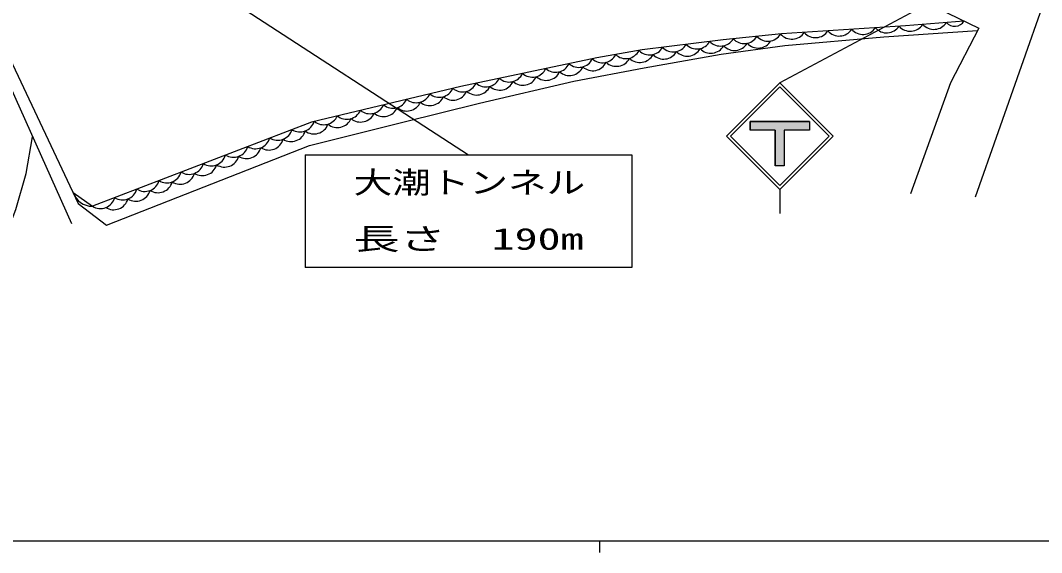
# Model space of a CAD drawing. Units: millimetres at full size, sheet at 1:1000; details may follow other scales. Extents: x 40000 to 680000, y 20000 to 380000.
# Drawn here: x 119228 to 205225, y 204000 to 248834 of the extents above; entities that cross this region are included whole.
import ezdxf
from ezdxf.enums import TextEntityAlignment as Align

# ---------------------------------------------------------------- set-up
doc = ezdxf.new("R2010")
doc.units = ezdxf.units.MM
doc.header["$LTSCALE"] = 1000
for name, color, linetype, lineweight in [('M-BGD', 7, 'Continuous', 25), ('M-STR-STRC', 7, 'Continuous', 25), ('M-TTL-BAND', 7, 'Continuous', 25)]:
    doc.layers.add(name, color=color, linetype=linetype, lineweight=lineweight)
doc.styles.add('ＭＳ ゴシック', font='')
doc.styles.get('ＭＳ ゴシック').set_extended_font_data('MS Gothic')

msp = doc.modelspace()

# ---------------------------------------------------------------- hatches: boundary and pattern name
at = {"layer": 'M-STR-STRC'}
msp.add_hatch(color=256, dxfattribs=at).paths.add_polyline_path([(180677, 239578), (182802, 239578), (182802, 236578), (183552, 236578), (183552, 239578), (185677, 239578), (185677, 240328), (180677, 240328)])

# ---------------------------------------------------------------- linework, layer by layer
at = {"layer": 'M-BGD'}
msp.add_line((123657, 234339), (125301, 233181), dxfattribs=at)
for points in [[(119522, 263715), (117941, 262045), (117124, 260951), (116311, 259473), (115694, 257933), (115478, 256668), (115689, 249154), (123530, 231733)], [(120066, 263134), (118262, 260860), (117431, 259515), (117154, 258377), (116678, 251083), (117154, 248059), (124095, 233415)], [(194776, 250697), (199928, 248170), (197555, 243575), (194181, 234210)], [(199649, 233958), (205474, 250490), (209300, 250419)], [(198685, 248780), (193776, 248387), (183314, 247693), (178403, 247202), (171584, 246342), (167772, 245680), (156327, 243275), (143727, 240273), (125301, 233181)], [(124095, 233415), (126475, 231593), (143564, 238302), (151441, 240272), (157889, 241867), (165844, 243706), (171749, 244841), (178251, 245978), (183593, 246730), (191949, 247460), (199832, 247985)], [(117685, 230414), (118160, 231128), (118846, 232915), (119721, 235939), (120243, 239035)]]:
    msp.add_lwpolyline(points, dxfattribs=at)
for centre, radius, start, end in [((196155, 249330), 1250, 221.43968, 327.69988), ((197906, 249251), 911, 220.31508, 328.82448), ((182176, 248333), 1250, 222.57944, 328.83965), ((184193, 248502), 1250, 220.7312, 326.99141), ((186189, 248636), 1250, 220.66512, 326.92532), ((188185, 248768), 1250, 220.66512, 326.92532), ((190180, 248901), 1250, 220.66512, 326.92532), ((192176, 249033), 1250, 220.66512, 326.92532), ((194164, 249175), 1250, 221.22514, 327.48534), ((176193, 247680), 1250, 224.05869, 330.3189), ((178186, 247920), 1250, 223.41774, 329.67794), ((179369, 247551), 1250, 222.96163, 329.22183), ((180186, 248134), 1250, 222.57944, 328.83965), ((181363, 247757), 1250, 222.57944, 328.83965), ((168240, 246515), 1250, 227.12361, 333.38382), ((170214, 246865), 1250, 226.73168, 332.99188), ((171399, 246543), 1250, 225.71759, 331.97779), ((172220, 247172), 1250, 224.4063, 330.6665), ((173400, 246824), 1250, 224.05869, 330.3189), ((174208, 247429), 1250, 224.05869, 330.3189), ((175384, 247074), 1250, 224.05869, 330.3189), ((177370, 247322), 1250, 223.90819, 330.16839), ((164299, 245716), 1250, 228.73464, 334.99484), ((166257, 246128), 1250, 228.73464, 334.99484), ((167429, 245846), 1250, 228.12284, 334.38304), ((169413, 246216), 1250, 226.73168, 332.99188), ((160385, 244894), 1250, 228.73464, 334.99484), ((162342, 245305), 1250, 228.73464, 334.99484), ((163504, 245033), 1250, 228.73464, 334.99484), ((165462, 245444), 1250, 228.73464, 334.99484), ((156465, 244061), 1250, 229.26998, 335.53018), ((158427, 244483), 1250, 228.73464, 334.99484), ((159590, 244210), 1250, 228.73464, 334.99484), ((161547, 244622), 1250, 228.73464, 334.99484), ((152558, 243148), 1250, 230.27345, 336.53366), ((154503, 243611), 1250, 230.27345, 336.53366), ((155666, 243367), 1250, 229.76907, 336.02928), ((157633, 243799), 1250, 228.73464, 334.99484), ((148667, 242221), 1250, 230.27345, 336.53366), ((150612, 242684), 1250, 230.27345, 336.53366), ((151767, 242447), 1250, 230.27345, 336.53366), ((153712, 242911), 1250, 230.27345, 336.53366), ((144776, 241293), 1250, 230.27345, 336.53366), ((146721, 241757), 1250, 230.27345, 336.53366), ((147875, 241520), 1250, 230.27345, 336.53366), ((149821, 241984), 1250, 230.27345, 336.53366), ((142780, 240693), 1250, 236.9422, 343.2024), ((143956, 240521), 1250, 233.31841, 339.57861), ((145930, 241056), 1250, 230.27345, 336.53366), ((140897, 239987), 1250, 237.91973, 344.17993), ((142019, 239874), 1250, 237.43206, 343.69227), ((139031, 239269), 1250, 237.91973, 344.17993), ((140144, 239161), 1250, 237.91973, 344.17993), ((135298, 237832), 1250, 237.91973, 344.17993), ((136411, 237725), 1250, 237.91973, 344.17993), ((137164, 238550), 1250, 237.91973, 344.17993), ((138277, 238443), 1250, 237.91973, 344.17993), ((133431, 237114), 1250, 237.91973, 344.17993), ((134544, 237006), 1250, 237.91973, 344.17993), ((131565, 236395), 1250, 237.91973, 344.17993), ((132678, 236288), 1250, 237.91973, 344.17993), ((129698, 235677), 1250, 237.91973, 344.17993), ((130811, 235569), 1250, 237.91973, 344.17993), ((125281, 234888), 1708, 198.98759, 270.6867), ((127832, 234959), 1250, 237.91973, 344.17993), ((128944, 234851), 1250, 237.91973, 344.17993), ((125965, 234240), 1250, 237.91973, 344.17993), ((127078, 234133), 1250, 237.91973, 344.17993)]:
    msp.add_arc(centre, radius, start, end, dxfattribs=at)
at = {"layer": 'M-STR-STRC'}
for p, q in [((112160, 266637), (156971, 237522)), ((200683, 252936), (183177, 243579)), ((178677, 239079), (183177, 243579)), ((187678, 239078), (183177, 243579)), ((179031, 239079), (183177, 243225)), ((187324, 239078), (183177, 243225)), ((185677, 240328), (180677, 240328)), ((180677, 240328), (180677, 239578)), ((185677, 240328), (185677, 239578)), ((178677, 239079), (183177, 234578)), ((179031, 239079), (183177, 234932)), ((182802, 239578), (180677, 239578)), ((182802, 239578), (182802, 236578)), ((183177, 234932), (187324, 239078)), ((183178, 234578), (187678, 239078)), ((183552, 239578), (183552, 236578)), ((185677, 239578), (183552, 239578)), ((143221, 237522), (170721, 237522)), ((143221, 237522), (143221, 228022)), ((170721, 237522), (170721, 228022)), ((183552, 236578), (182802, 236578)), ((183177, 234578), (183177, 232578)), ((170721, 228022), (143221, 228022))]:
    msp.add_line(p, q, dxfattribs=at)
msp.add_lwpolyline([(180677, 240328), (185677, 240328), (185677, 239578), (183552, 239578), (183552, 236578), (182802, 236578), (182802, 239578), (180677, 239578)], close=True, dxfattribs=at)
at = {"layer": 'M-TTL-BAND'}
for p, q in [((40000, 205000), (579000, 205000)), ((168000, 205000), (168000, 204000))]:
    msp.add_line(p, q, dxfattribs=at)

# ---------------------------------------------------------------- texts
at = {"layer": 'M-STR-STRC', "style": 'ＭＳ ゴシック'}
for s, width, p in [('大潮トンネル', 1.3, (147291, 233714)), ('長さ\u3000190m', 1.55, (147291, 228964))]:
    msp.add_text(s, height=1833, dxfattribs=dict(at, width=width)).set_placement(p, align=Align.BOTTOM_LEFT)

doc.saveas('drawing.dxf')
